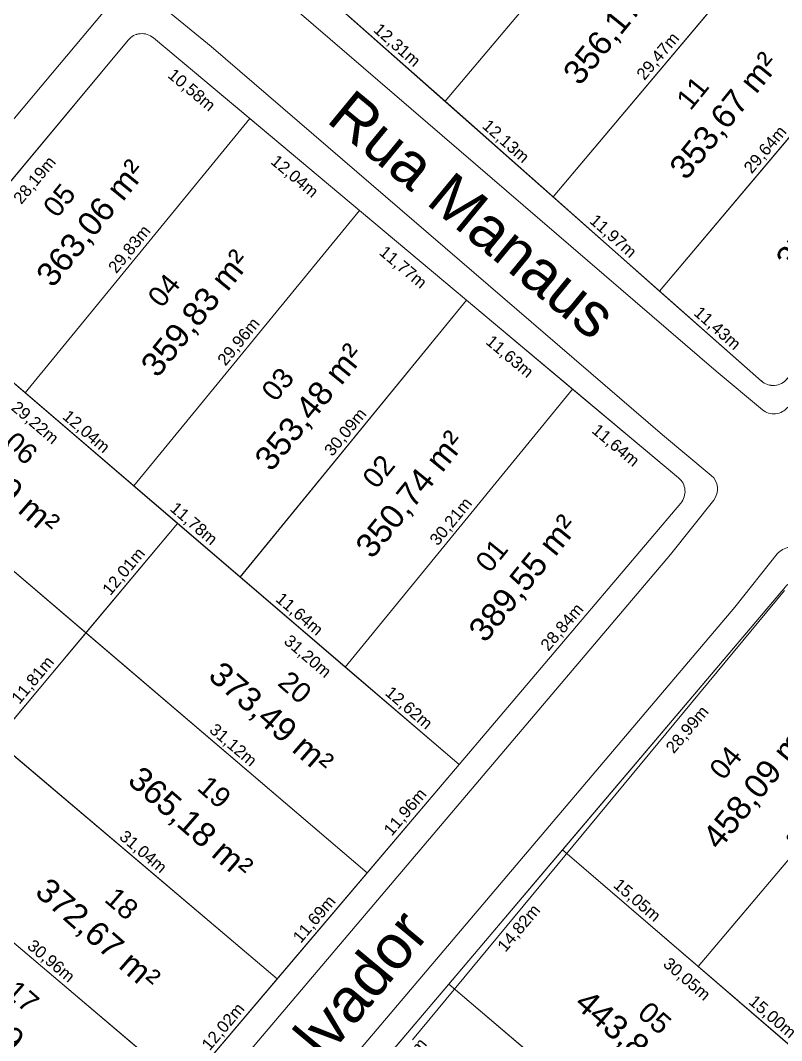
# Model space of a CAD drawing. Header units: metres. Extents: x 3808 to 8215, y 2374 to 6187.
# Drawn here: x 5616.8 to 5680.8, y 3533.9 to 3619.7 of the extents above; entities that cross this region are included whole.
import ezdxf

# ---------------------------------------------------------------- set-up
doc = ezdxf.new("R2010")
doc.units = ezdxf.units.M
for name, color, linetype in [('0 - MEIO FIO 2', 251, 'Continuous'), ('Areas Lotes', 1, 'Continuous'), ('Calçada', 8, 'Continuous'), ('COTAS', 7, 'Continuous'), ('Fluxo', 170, 'Continuous'), ('Lote', 7, 'Continuous'), ('Nome das Ruas', 7, 'Continuous'), ('Nº Lote', 7, 'Continuous'), ('quadras', 7, 'Continuous')]:
    doc.layers.add(name, color=color, linetype=linetype)
doc.styles.add('Arial', font='arial.ttf')
doc.dimstyles.new('Copy(2) of ISO-25', dxfattribs={"dimtxt": 1, "dimasz": 2.5, "dimexe": 1.25, "dimexo": 0.625, "dimgap": 0.2, "dimtad": 1, "dimtoh": 1, "dimlfac": 1, "dimzin": 1, "dimtxsty": 'Arial', "dimblk": 'NONE', "dimcen": 0, "dimse1": 1, "dimse2": 1, "dimsd1": 1, "dimsd2": 1, "dimclrt": 256, "dimaunit": 1, "dimadec": 3, "dimazin": 0, "dimtfac": 1, "dimtmove": 0, "dimatfit": 3, "dimldrblk": 'NONE', "dimfxl": 1, "dimtolj": 1, "dimtzin": 0, "dimarcsym": 0})

# ---------------------------------------------------------------- blocks, each defined once
blk = doc.blocks.new('*D8001')
at = {"layer": 'Defpoints', "color": 0, "linetype": 'Continuous', "transparency": 16777216}
for p in [(5643.288, 3621.057), (5652.513, 3612.905), (5652.513, 3612.905)]:
    blk.add_point(p, dxfattribs=at)
at = {"layer": 'COTAS', "linetype": 'Continuous', "lineweight": 5, "transparency": 16777216, "insert": (5648.43, 3617.581), "char_height": 1, "attachment_point": 5, "rotation": 318.53487, "style": 'Arial'}
blk.add_mtext('\\A1;12,31m', dxfattribs=at)
blk = doc.blocks.new('_None')
blk = doc.blocks.new('*D8002')
at = {"layer": 'Defpoints', "color": 0, "linetype": 'Continuous', "transparency": 16777216}
for p in [(5652.513, 3612.905), (5661.601, 3604.874), (5661.601, 3604.874)]:
    blk.add_point(p, dxfattribs=at)
at = {"layer": 'COTAS', "linetype": 'Continuous', "lineweight": 5, "transparency": 16777216, "insert": (5657.587, 3609.49), "char_height": 1, "attachment_point": 5, "rotation": 318.53487, "style": 'Arial'}
blk.add_mtext('\\A1;12,13m', dxfattribs=at)
blk = doc.blocks.new('*D8003')
at = {"layer": 'Defpoints', "color": 0, "linetype": 'Continuous', "transparency": 16777216}
for p in [(5661.601, 3604.874), (5670.571, 3596.948), (5670.571, 3596.948)]:
    blk.add_point(p, dxfattribs=at)
at = {"layer": 'COTAS', "linetype": 'Continuous', "lineweight": 5, "transparency": 16777216, "insert": (5666.616, 3601.512), "char_height": 1, "attachment_point": 5, "rotation": 318.53487, "style": 'Arial'}
blk.add_mtext('\\A1;11,97m', dxfattribs=at)
blk = doc.blocks.new('*D8013')
at = {"layer": 'Defpoints', "color": 0, "linetype": 'Continuous', "transparency": 16777216}
for p in [(5671.393, 3635.291), (5671.393, 3635.291), (5652.513, 3612.905)]:
    blk.add_point(p, dxfattribs=at)
at = {"layer": 'COTAS', "linetype": 'Continuous', "lineweight": 5, "transparency": 16777216, "insert": (5661.341, 3624.614), "char_height": 1, "attachment_point": 5, "rotation": 49.85517, "style": 'Arial'}
blk.add_mtext('\\A1;29,29m', dxfattribs=at)
blk = doc.blocks.new('*D8014')
at = {"layer": 'Defpoints', "color": 0, "linetype": 'Continuous', "transparency": 16777216}
for p in [(5680.598, 3627.399), (5680.598, 3627.399), (5661.601, 3604.874)]:
    blk.add_point(p, dxfattribs=at)
at = {"layer": 'COTAS', "linetype": 'Continuous', "lineweight": 5, "transparency": 16777216, "insert": (5670.487, 3616.653), "char_height": 1, "attachment_point": 5, "rotation": 49.85517, "style": 'Arial'}
blk.add_mtext('\\A1;29,47m', dxfattribs=at)
blk = doc.blocks.new('*D8015')
at = {"layer": 'Defpoints', "color": 0, "linetype": 'Continuous', "transparency": 16777216}
for p in [(5689.683, 3619.609), (5689.683, 3619.609), (5670.571, 3596.948)]:
    blk.add_point(p, dxfattribs=at)
at = {"layer": 'COTAS', "linetype": 'Continuous', "lineweight": 5, "transparency": 16777216, "insert": (5679.514, 3608.795), "char_height": 1, "attachment_point": 5, "rotation": 49.85517, "style": 'Arial'}
blk.add_mtext('\\A1;29,64m', dxfattribs=at)
blk = doc.blocks.new('*D8019')
at = {"layer": 'Defpoints', "color": 0, "linetype": 'Continuous', "transparency": 16777216}
for p in [(5680.598, 3627.399), (5689.683, 3619.609), (5688.277, 3617.969)]:
    blk.add_point(p, dxfattribs=at)
at = {"layer": 'COTAS', "linetype": 'Continuous', "lineweight": 5, "transparency": 16777216, "insert": (5684.256, 3622.472), "char_height": 1, "attachment_point": 5, "rotation": 319.38946, "style": 'Arial'}
blk.add_mtext('\\A1;11,97m', dxfattribs=at)
blk = doc.blocks.new('*D8130')
at = {"layer": 'Defpoints', "color": 0, "linetype": 'Continuous', "transparency": 16777216}
for p in [(5652.821, 3538.655), (5654.602, 3537.144), (5643.319, 3527.456)]:
    blk.add_point(p, dxfattribs=at)
at = {"layer": 'COTAS', "linetype": 'Continuous', "lineweight": 5, "transparency": 16777216, "insert": (5649.24, 3532.063), "char_height": 1, "attachment_point": 5, "rotation": 49.68778, "style": 'Arial'}
blk.add_mtext('\\A1;14,69m', dxfattribs=at)
blk = doc.blocks.new('*D8131')
at = {"layer": 'Defpoints', "color": 0, "linetype": 'Continuous', "transparency": 16777216}
for p in [(5662.41, 3549.957), (5664.19, 3548.446), (5652.821, 3538.655)]:
    blk.add_point(p, dxfattribs=at)
at = {"layer": 'COTAS', "linetype": 'Continuous', "lineweight": 5, "transparency": 16777216, "insert": (5658.785, 3543.313), "char_height": 1, "attachment_point": 5, "rotation": 49.68778, "style": 'Arial'}
blk.add_mtext('\\A1;14,82m', dxfattribs=at)
blk = doc.blocks.new('*D8132')
at = {"layer": 'Defpoints', "color": 0, "linetype": 'Continuous', "transparency": 16777216}
for p in [(5681.163, 3572.059), (5682.943, 3570.549), (5662.41, 3549.957)]:
    blk.add_point(p, dxfattribs=at)
at = {"layer": 'COTAS', "linetype": 'Continuous', "lineweight": 5, "transparency": 16777216, "insert": (5672.956, 3560.016), "char_height": 1, "attachment_point": 5, "rotation": 49.68778, "style": 'Arial'}
blk.add_mtext('\\A1;28,99m', dxfattribs=at)
blk = doc.blocks.new('*D8145')
at = {"layer": 'Defpoints', "color": 0, "linetype": 'Continuous', "transparency": 16777216}
for p in [(5662.41, 3549.957), (5673.819, 3540.137), (5673.819, 3540.137)]:
    blk.add_point(p, dxfattribs=at)
at = {"layer": 'COTAS', "linetype": 'Continuous', "lineweight": 5, "transparency": 16777216, "insert": (5668.637, 3545.654), "char_height": 1, "attachment_point": 5, "rotation": 319.28178, "style": 'Arial'}
blk.add_mtext('\\A1;15,05m', dxfattribs=at)
blk = doc.blocks.new('*D8146')
at = {"layer": 'Defpoints', "color": 0, "linetype": 'Continuous', "transparency": 16777216}
for p in [(5673.819, 3540.137), (5685.188, 3530.352), (5685.188, 3530.352)]:
    blk.add_point(p, dxfattribs=at)
at = {"layer": 'COTAS', "linetype": 'Continuous', "lineweight": 5, "transparency": 16777216, "insert": (5680.026, 3535.851), "char_height": 1, "attachment_point": 5, "rotation": 319.28178, "style": 'Arial'}
blk.add_mtext('\\A1;15,00m', dxfattribs=at)
blk = doc.blocks.new('*D8149')
at = {"layer": 'Defpoints', "color": 0, "linetype": 'Continuous', "transparency": 16777216}
for p in [(5693.534, 3563.44), (5693.534, 3563.44), (5673.819, 3540.137)]:
    blk.add_point(p, dxfattribs=at)
at = {"layer": 'COTAS', "linetype": 'Continuous', "lineweight": 5, "transparency": 16777216, "insert": (5683.065, 3552.306), "char_height": 1, "attachment_point": 5, "rotation": 49.76916, "style": 'Arial'}
blk.add_mtext('\\A1;30,52m', dxfattribs=at)
blk = doc.blocks.new('*D8160')
at = {"layer": 'Defpoints', "color": 0, "linetype": 'Continuous', "transparency": 16777216}
for p in [(5638.394, 3539.088), (5638.394, 3539.088), (5630.617, 3529.923)]:
    blk.add_point(p, dxfattribs=at)
at = {"layer": 'COTAS', "linetype": 'Continuous', "lineweight": 5, "transparency": 16777216, "insert": (5633.895, 3535.024), "char_height": 1, "attachment_point": 5, "rotation": 49.6827, "style": 'Arial'}
blk.add_mtext('\\A1;12,02m', dxfattribs=at)
blk = doc.blocks.new('*D8161')
at = {"layer": 'Defpoints', "color": 0, "linetype": 'Continuous', "transparency": 16777216}
for p in [(5645.955, 3547.998), (5645.955, 3547.998), (5638.394, 3539.088)]:
    blk.add_point(p, dxfattribs=at)
at = {"layer": 'COTAS', "linetype": 'Continuous', "lineweight": 5, "transparency": 16777216, "insert": (5641.564, 3544.061), "char_height": 1, "attachment_point": 5, "rotation": 49.6827, "style": 'Arial'}
blk.add_mtext('\\A1;11,69m', dxfattribs=at)
blk = doc.blocks.new('*D8162')
at = {"layer": 'Defpoints', "color": 0, "linetype": 'Continuous', "transparency": 16777216}
for p in [(5653.695, 3557.119), (5653.695, 3557.119), (5645.955, 3547.998)]:
    blk.add_point(p, dxfattribs=at)
at = {"layer": 'COTAS', "linetype": 'Continuous', "lineweight": 5, "transparency": 16777216, "insert": (5649.215, 3553.077), "char_height": 1, "attachment_point": 5, "rotation": 49.6827, "style": 'Arial'}
blk.add_mtext('\\A1;11,96m', dxfattribs=at)
blk = doc.blocks.new('*D8163')
at = {"layer": 'Defpoints', "color": 0, "linetype": 'Continuous', "transparency": 16777216}
for p in [(5672.356, 3579.11), (5672.356, 3579.11), (5653.695, 3557.119)]:
    blk.add_point(p, dxfattribs=at)
at = {"layer": 'COTAS', "linetype": 'Continuous', "lineweight": 5, "transparency": 16777216, "insert": (5662.415, 3568.633), "char_height": 1, "attachment_point": 5, "rotation": 49.6827, "style": 'Arial'}
blk.add_mtext('\\A1;28,84m', dxfattribs=at)
blk = doc.blocks.new('*D8170')
at = {"layer": 'Defpoints', "color": 0, "linetype": 'Continuous', "transparency": 16777216}
for p in [(5625.85, 3618.06), (5627.671, 3616.542), (5607.8, 3596.407)]:
    blk.add_point(p, dxfattribs=at)
at = {"layer": 'COTAS', "linetype": 'Continuous', "lineweight": 5, "transparency": 16777216, "insert": (5618.03, 3606.229), "char_height": 1, "attachment_point": 5, "rotation": 50.18493, "style": 'Arial'}
blk.add_mtext('\\A1;28,19m', dxfattribs=at)
blk = doc.blocks.new('*D8171')
at = {"layer": 'Defpoints', "color": 0, "linetype": 'Continuous', "transparency": 16777216}
for p in [(5627.965, 3618.25), (5636.078, 3611.456), (5634.683, 3609.791)]:
    blk.add_point(p, dxfattribs=at)
at = {"layer": 'COTAS', "linetype": 'Continuous', "lineweight": 5, "transparency": 16777216, "insert": (5631.141, 3613.802), "char_height": 1, "attachment_point": 5, "rotation": 320.0596, "style": 'Arial'}
blk.add_mtext('\\A1;10,58m', dxfattribs=at)
blk = doc.blocks.new('*D8172')
at = {"layer": 'Defpoints', "color": 0, "linetype": 'Continuous', "transparency": 16777216}
for p in [(5636.078, 3611.456), (5645.307, 3603.728), (5643.913, 3602.063)]:
    blk.add_point(p, dxfattribs=at)
at = {"layer": 'COTAS', "linetype": 'Continuous', "lineweight": 5, "transparency": 16777216, "insert": (5639.812, 3606.541), "char_height": 1, "attachment_point": 5, "rotation": 320.0596, "style": 'Arial'}
blk.add_mtext('\\A1;12,04m', dxfattribs=at)
blk = doc.blocks.new('*D8173')
at = {"layer": 'Defpoints', "color": 0, "linetype": 'Continuous', "transparency": 16777216}
for p in [(5645.307, 3603.728), (5654.334, 3596.17), (5652.94, 3594.504)]:
    blk.add_point(p, dxfattribs=at)
at = {"layer": 'COTAS', "linetype": 'Continuous', "lineweight": 5, "transparency": 16777216, "insert": (5648.94, 3598.898), "char_height": 1, "attachment_point": 5, "rotation": 320.0596, "style": 'Arial'}
blk.add_mtext('\\A1;11,77m', dxfattribs=at)
blk = doc.blocks.new('*D8174')
at = {"layer": 'Defpoints', "color": 0, "linetype": 'Continuous', "transparency": 16777216}
for p in [(5654.334, 3596.17), (5663.254, 3588.701), (5661.859, 3587.036)]:
    blk.add_point(p, dxfattribs=at)
at = {"layer": 'COTAS', "linetype": 'Continuous', "lineweight": 5, "transparency": 16777216, "insert": (5657.914, 3591.384), "char_height": 1, "attachment_point": 5, "rotation": 320.0596, "style": 'Arial'}
blk.add_mtext('\\A1;11,63m', dxfattribs=at)
blk = doc.blocks.new('*D8175')
at = {"layer": 'Defpoints', "color": 0, "linetype": 'Continuous', "transparency": 16777216}
for p in [(5663.254, 3588.701), (5672.175, 3581.231), (5670.781, 3579.565)]:
    blk.add_point(p, dxfattribs=at)
at = {"layer": 'COTAS', "linetype": 'Continuous', "lineweight": 5, "transparency": 16777216, "insert": (5666.834, 3583.915), "char_height": 1, "attachment_point": 5, "rotation": 320.0596, "style": 'Arial'}
blk.add_mtext('\\A1;11,64m', dxfattribs=at)
blk = doc.blocks.new('*D8188')
at = {"layer": 'Defpoints', "color": 0, "linetype": 'Continuous', "transparency": 16777216}
for p in [(5599.323, 3540.783), (5622.944, 3520.88), (5622.944, 3520.88)]:
    blk.add_point(p, dxfattribs=at)
at = {"layer": 'COTAS', "linetype": 'Continuous', "lineweight": 5, "transparency": 16777216, "insert": (5611.649, 3531.444), "char_height": 1, "attachment_point": 5, "rotation": 319.88359, "style": 'Arial'}
blk.add_mtext('\\A1;30,89m', dxfattribs=at)
blk = doc.blocks.new('*D8190')
at = {"layer": 'Defpoints', "color": 0, "linetype": 'Continuous', "transparency": 16777216}
for p in [(5606.98, 3549.925), (5630.617, 3529.923), (5630.617, 3529.923)]:
    blk.add_point(p, dxfattribs=at)
at = {"layer": 'COTAS', "linetype": 'Continuous', "lineweight": 5, "transparency": 16777216, "insert": (5619.316, 3540.536), "char_height": 1, "attachment_point": 5, "rotation": 319.76196, "style": 'Arial'}
blk.add_mtext('\\A1;30,96m', dxfattribs=at)
blk = doc.blocks.new('*D8192')
at = {"layer": 'Defpoints', "color": 0, "linetype": 'Continuous', "transparency": 16777216}
for p in [(5614.698, 3559.14), (5638.394, 3539.088), (5638.394, 3539.088)]:
    blk.add_point(p, dxfattribs=at)
at = {"layer": 'COTAS', "linetype": 'Continuous', "lineweight": 5, "transparency": 16777216, "insert": (5627.063, 3549.726), "char_height": 1, "attachment_point": 5, "rotation": 319.76196, "style": 'Arial'}
blk.add_mtext('\\A1;31,04m', dxfattribs=at)
blk = doc.blocks.new('*D8193')
at = {"layer": 'Defpoints', "color": 0, "linetype": 'Continuous', "transparency": 16777216}
for p in [(5600.078, 3587.144), (5622.283, 3568.197), (5622.283, 3568.197)]:
    blk.add_point(p, dxfattribs=at)
at = {"layer": 'COTAS', "linetype": 'Continuous', "lineweight": 5, "transparency": 16777216, "insert": (5611.7, 3578.28), "char_height": 1, "attachment_point": 5, "rotation": 319.52728, "style": 'Arial'}
blk.add_mtext('\\A1;29,19m', dxfattribs=at)
blk = doc.blocks.new('*D8194')
at = {"layer": 'Defpoints', "color": 0, "linetype": 'Continuous', "transparency": 16777216}
for p in [(5622.283, 3568.197), (5645.955, 3547.998), (5645.955, 3547.998)]:
    blk.add_point(p, dxfattribs=at)
at = {"layer": 'COTAS', "linetype": 'Continuous', "lineweight": 5, "transparency": 16777216, "insert": (5634.639, 3558.707), "char_height": 1, "attachment_point": 5, "rotation": 319.52728, "style": 'Arial'}
blk.add_mtext('\\A1;31,12m', dxfattribs=at)
blk = doc.blocks.new('*D8195')
at = {"layer": 'Defpoints', "color": 0, "linetype": 'Continuous', "transparency": 16777216}
for p in [(5607.8, 3596.407), (5629.996, 3577.406), (5628.541, 3575.707)]:
    blk.add_point(p, dxfattribs=at)
at = {"layer": 'COTAS', "linetype": 'Continuous', "lineweight": 5, "transparency": 16777216, "insert": (5617.964, 3585.816), "char_height": 1, "attachment_point": 5, "rotation": 319.43543, "style": 'Arial'}
blk.add_mtext('\\A1;29,22m', dxfattribs=at)
blk = doc.blocks.new('*D8196')
at = {"layer": 'Defpoints', "color": 0, "linetype": 'Continuous', "transparency": 16777216}
for p in [(5629.996, 3577.406), (5653.695, 3557.119), (5652.239, 3555.418)]:
    blk.add_point(p, dxfattribs=at)
at = {"layer": 'COTAS', "linetype": 'Continuous', "lineweight": 5, "transparency": 16777216, "insert": (5640.91, 3566.17), "char_height": 1, "attachment_point": 5, "rotation": 319.43543, "style": 'Arial'}
blk.add_mtext('\\A1;31,20m', dxfattribs=at)
blk = doc.blocks.new('*D8200')
at = {"layer": 'Defpoints', "color": 0, "linetype": 'Continuous', "transparency": 16777216}
for p in [(5622.283, 3568.197), (5622.283, 3568.197), (5614.698, 3559.14)]:
    blk.add_point(p, dxfattribs=at)
at = {"layer": 'COTAS', "linetype": 'Continuous', "lineweight": 5, "transparency": 16777216, "insert": (5617.876, 3564.183), "char_height": 1, "attachment_point": 5, "rotation": 50.05261, "style": 'Arial'}
blk.add_mtext('\\A1;11,81m', dxfattribs=at)
blk = doc.blocks.new('*D8201')
at = {"layer": 'Defpoints', "color": 0, "linetype": 'Continuous', "transparency": 16777216}
for p in [(5629.996, 3577.406), (5629.996, 3577.406), (5622.283, 3568.197)]:
    blk.add_point(p, dxfattribs=at)
at = {"layer": 'COTAS', "linetype": 'Continuous', "lineweight": 5, "transparency": 16777216, "insert": (5625.526, 3573.316), "char_height": 1, "attachment_point": 5, "rotation": 50.05261, "style": 'Arial'}
blk.add_mtext('\\A1;12,01m', dxfattribs=at)
blk = doc.blocks.new('*D8202')
at = {"layer": 'Defpoints', "color": 0, "linetype": 'Continuous', "transparency": 16777216}
for p in [(5607.8, 3596.407), (5617.181, 3588.378), (5617.181, 3588.377)]:
    blk.add_point(p, dxfattribs=at)
at = {"layer": 'COTAS', "linetype": 'Continuous', "lineweight": 5, "transparency": 16777216, "insert": (5613.01, 3593), "char_height": 1, "attachment_point": 5, "rotation": 319.44192, "style": 'Arial'}
blk.add_mtext('\\A1;12,35m', dxfattribs=at)
blk = doc.blocks.new('*D8203')
at = {"layer": 'Defpoints', "color": 0, "linetype": 'Continuous', "transparency": 16777216}
for p in [(5617.181, 3588.378), (5626.327, 3580.548), (5626.328, 3580.549)]:
    blk.add_point(p, dxfattribs=at)
at = {"layer": 'COTAS', "linetype": 'Continuous', "lineweight": 5, "transparency": 16777216, "insert": (5622.275, 3585.071), "char_height": 1, "attachment_point": 5, "rotation": 319.44192, "style": 'Arial'}
blk.add_mtext('\\A1;12,04m', dxfattribs=at)
blk = doc.blocks.new('*D8204')
at = {"layer": 'Defpoints', "color": 0, "linetype": 'Continuous', "transparency": 16777216}
for p in [(5626.327, 3580.548), (5635.274, 3572.892), (5635.284, 3572.903)]:
    blk.add_point(p, dxfattribs=at)
at = {"layer": 'COTAS', "linetype": 'Continuous', "lineweight": 5, "transparency": 16777216, "insert": (5631.322, 3577.329), "char_height": 1, "attachment_point": 5, "rotation": 319.44192, "style": 'Arial'}
blk.add_mtext('\\A1;11,78m', dxfattribs=at)
blk = doc.blocks.new('*D8205')
at = {"layer": 'Defpoints', "color": 0, "linetype": 'Continuous', "transparency": 16777216}
for p in [(5635.284, 3572.903), (5644.112, 3565.323), (5644.114, 3565.326)]:
    blk.add_point(p, dxfattribs=at)
at = {"layer": 'COTAS', "linetype": 'Continuous', "lineweight": 5, "transparency": 16777216, "insert": (5640.215, 3569.718), "char_height": 1, "attachment_point": 5, "rotation": 319.44192, "style": 'Arial'}
blk.add_mtext('\\A1;11,64m', dxfattribs=at)
blk = doc.blocks.new('*D8206')
at = {"layer": 'Defpoints', "color": 0, "linetype": 'Continuous', "transparency": 16777216}
for p in [(5644.112, 3565.323), (5653.695, 3557.119), (5653.699, 3557.123)]:
    blk.add_point(p, dxfattribs=at)
at = {"layer": 'COTAS', "linetype": 'Continuous', "lineweight": 5, "transparency": 16777216, "insert": (5649.427, 3561.833), "char_height": 1, "attachment_point": 5, "rotation": 319.44192, "style": 'Arial'}
blk.add_mtext('\\A1;12,62m', dxfattribs=at)
blk = doc.blocks.new('*D8207')
at = {"layer": 'Defpoints', "color": 0, "linetype": 'Continuous', "transparency": 16777216}
for p in [(5636.078, 3611.456), (5636.078, 3611.456), (5617.181, 3588.378)]:
    blk.add_point(p, dxfattribs=at)
at = {"layer": 'COTAS', "linetype": 'Continuous', "lineweight": 5, "transparency": 16777216, "insert": (5626.01, 3600.425), "char_height": 1, "attachment_point": 5, "rotation": 50.68944, "style": 'Arial'}
blk.add_mtext('\\A1;29,83m', dxfattribs=at)
blk = doc.blocks.new('*D8208')
at = {"layer": 'Defpoints', "color": 0, "linetype": 'Continuous', "transparency": 16777216}
for p in [(5645.307, 3603.728), (5645.307, 3603.728), (5626.327, 3580.548)]:
    blk.add_point(p, dxfattribs=at)
at = {"layer": 'COTAS', "linetype": 'Continuous', "lineweight": 5, "transparency": 16777216, "insert": (5635.197, 3592.645), "char_height": 1, "attachment_point": 5, "rotation": 50.68944, "style": 'Arial'}
blk.add_mtext('\\A1;29,96m', dxfattribs=at)
blk = doc.blocks.new('*D8209')
at = {"layer": 'Defpoints', "color": 0, "linetype": 'Continuous', "transparency": 16777216}
for p in [(5654.334, 3596.17), (5654.334, 3596.17), (5635.273, 3572.89)]:
    blk.add_point(p, dxfattribs=at)
at = {"layer": 'COTAS', "linetype": 'Continuous', "lineweight": 5, "transparency": 16777216, "insert": (5644.184, 3585.037), "char_height": 1, "attachment_point": 5, "rotation": 50.68944, "style": 'Arial'}
blk.add_mtext('\\A1;30,09m', dxfattribs=at)
blk = doc.blocks.new('*D8210')
at = {"layer": 'Defpoints', "color": 0, "linetype": 'Continuous', "transparency": 16777216}
for p in [(5663.254, 3588.701), (5663.254, 3588.701), (5644.112, 3565.323)]:
    blk.add_point(p, dxfattribs=at)
at = {"layer": 'COTAS', "linetype": 'Continuous', "lineweight": 5, "transparency": 16777216, "insert": (5653.063, 3577.519), "char_height": 1, "attachment_point": 5, "rotation": 50.68944, "style": 'Arial'}
blk.add_mtext('\\A1;30,21m', dxfattribs=at)
blk = doc.blocks.new('*D3225')
at = {"layer": 'Defpoints', "color": 0, "linetype": 'Continuous', "transparency": 16777216}
for p in [(5652.821, 3538.655), (5652.821, 3538.655), (5675.813, 3519.095)]:
    blk.add_point(p, dxfattribs=at)
at = {"layer": 'COTAS', "linetype": 'Continuous', "lineweight": 5, "transparency": 16777216, "insert": (5664.836, 3529.485), "char_height": 1, "attachment_point": 5, "rotation": 319.61133, "style": 'Arial'}
blk.add_mtext('\\A1;30,19m', dxfattribs=at)
blk = doc.blocks.new('*D3226')
at = {"layer": 'Defpoints', "color": 0, "linetype": 'Continuous', "transparency": 16777216}
for p in [(5662.41, 3549.957), (5685.188, 3530.352), (5683.689, 3528.61)]:
    blk.add_point(p, dxfattribs=at)
at = {"layer": 'COTAS', "linetype": 'Continuous', "lineweight": 5, "transparency": 16777216, "insert": (5672.823, 3539.02), "char_height": 1, "attachment_point": 5, "rotation": 319.28178, "style": 'Arial'}
blk.add_mtext('\\A1;30,05m', dxfattribs=at)
blk = doc.blocks.new('*D6324')
at = {"layer": 'Defpoints', "color": 0, "linetype": 'Continuous', "transparency": 16777216}
for p in [(5676.962, 3630.516), (5699.097, 3611.537), (5699.097, 3611.537)]:
    blk.add_point(p, dxfattribs=at)
at = {"layer": 'COTAS', "linetype": 'Continuous', "lineweight": 5, "transparency": 16777216, "insert": (5688.551, 3621.635), "char_height": 1, "attachment_point": 5, "rotation": 319.38946, "style": 'Arial'}
blk.add_mtext('\\A1;29,16m', dxfattribs=at)
blk = doc.blocks.new('*D6326')
at = {"layer": 'Defpoints', "color": 0, "linetype": 'Continuous', "transparency": 16777216}
for p in [(5670.571, 3596.948), (5679.136, 3589.379), (5679.136, 3589.379)]:
    blk.add_point(p, dxfattribs=at)
at = {"layer": 'COTAS', "linetype": 'Continuous', "lineweight": 5, "transparency": 16777216, "insert": (5675.384, 3593.764), "char_height": 1, "attachment_point": 5, "rotation": 318.53487, "style": 'Arial'}
blk.add_mtext('\\A1;11,43m', dxfattribs=at)

msp = doc.modelspace()

# ---------------------------------------------------------------- hatches: boundary and pattern name
at = {"layer": 'Fluxo', "lineweight": 5}
h = msp.add_hatch(dxfattribs=at)
h.set_pattern_fill('ANSI32', color=256, scale=0.15)
h.set_pattern_definition([(45, (-581.274, 256.0805), (-1.01027881, 1.01027881), []), (45, (-580.6005, 256.0805), (-1.01027881, 1.01027881), [])])
edge = h.paths.add_edge_path()
edge.add_arc((6409.322, 3934.822), 605.94, 215.558436, 220.888153)
edge.add_arc((6409.322, 3934.822), 601.94, 215.558436, 220.888153)
edge.add_line((5951.237, 3538.183), (5954.261, 3540.801))
edge.add_arc((10925.118, 7550.386), 6385.997, 217.3930198, 218.3872368)
edge.add_arc((10925.118, 7550.386), 6389.997, 217.3930198, 218.3872368)
edge.add_arc((8022.058, 5423.597), 2788.956, 216.17081, 218.897105)
edge.add_arc((8022.058, 5423.597), 2792.956, 216.17081, 218.897105)
edge.add_arc((6561.25, 4446.689), 1035.746, 216.369866, 220.234553)
edge.add_arc((6561.25, 4446.689), 1039.746, 216.369866, 220.234553)
edge.add_line((5727.223, 3832.546), (5655.544, 3923.802))
edge.add_line((5724.078, 3830.075), (5652.399, 3921.332))
edge.add_line((5655.674, 3923.617), (5438.849, 4274.969))
edge.add_line((5652.27, 3921.517), (5435.445, 4272.868))

# ---------------------------------------------------------------- linework, layer by layer
at = {"layer": '0 - MEIO FIO 2', "lineweight": 5}
msp.add_line((5649.79, 3533.966), (5681.083, 3571.767), dxfattribs=at)
at = {"layer": 'Calçada', "linetype": 'Continuous', "lineweight": 5}
for p, q in [((5675.329, 3590.202), (5637.343, 3622.878)), ((5679.224, 3586.963), (5675.329, 3590.202))]:
    msp.add_line(p, q, dxfattribs=at)
at = {"layer": 'Calçada', "linetype": 'Continuous', "lineweight": 5, "flags": 128}
for points in [[(5596.688, 3486.736, -0.416095), (5594.564, 3486.599), (5589.796, 3490.818), (5551.522, 3522.744), (5547.087, 3526.188, -0.416011), (5546.828, 3528.3), (5552.013, 3534.892), (5619.481, 3615.311), (5625.066, 3621.962, -0.410428), (5627.164, 3622.159), (5632.844, 3617.514), (5670.808, 3584.857), (5674.914, 3581.443, -0.407932), (5675.128, 3579.355), (5671.497, 3574.792), (5599.98, 3490.507), (5596.688, 3486.736)], [(5730.18, 3535.456, -0.419384), (5730.365, 3533.324), (5726.385, 3528.67), (5657.901, 3445.68), (5652.422, 3439.397, -0.410605), (5650.32, 3439.24), (5647.145, 3441.94), (5604.985, 3477.382), (5602.055, 3479.974, -0.412334), (5601.919, 3482.084), (5605.286, 3485.94), (5676.906, 3570.347), (5680.472, 3574.828, -0.420523), (5682.604, 3575.048), (5685.907, 3572.301), (5726.258, 3538.692), (5730.18, 3535.456)]]:
    msp.add_lwpolyline(points, format="xyb", dxfattribs=at)
at = {"layer": 'Calçada', "linetype": 'Continuous', "lineweight": 5}
msp.add_arc((5680.183, 3588.116), 1.5, 230.25517, 321.48673, dxfattribs=at)
at = {"layer": 'Lote', "linetype": 'Continuous', "lineweight": 5}
for p, q in [((5652.513, 3612.905), (5671.393, 3635.291)), ((5661.601, 3604.874), (5680.598, 3627.399)), ((5670.571, 3596.948), (5689.683, 3619.609)), ((5617.181, 3588.377), (5636.078, 3611.456)), ((5626.327, 3580.548), (5645.307, 3603.728)), ((5607.8, 3596.407), (5653.695, 3557.119)), ((5635.284, 3572.903), (5654.334, 3596.17)), ((5644.112, 3565.323), (5663.254, 3588.701)), ((5645.955, 3547.998), (5600.078, 3587.144)), ((5608.866, 3552.177), (5629.996, 3577.406)), ((5673.819, 3540.137), (5693.534, 3563.44)), ((5614.698, 3559.14), (5638.394, 3539.088)), ((5662.41, 3549.957), (5708.235, 3510.516)), ((5609.222, 3548.028), (5630.617, 3529.923)), ((5699.038, 3499.337), (5652.821, 3538.655))]:
    msp.add_line(p, q, dxfattribs=at)
at = {"layer": 'Lote', "linetype": 'Continuous', "lineweight": 5, "flags": 128}
for points in [[(5643.288, 3621.057), (5652.513, 3612.905), (5671.393, 3635.291), (5662.05, 3643.302)], [(5652.513, 3612.905), (5661.601, 3604.874), (5680.598, 3627.399), (5671.393, 3635.291)], [(5661.601, 3604.874), (5670.571, 3596.948), (5689.683, 3619.609), (5680.598, 3627.399)], [(5617.181, 3588.377), (5626.327, 3580.548), (5645.307, 3603.728), (5636.078, 3611.456)], [(5626.327, 3580.548), (5635.273, 3572.89), (5654.334, 3596.17), (5645.307, 3603.728)], [(5622.283, 3568.197), (5629.996, 3577.406), (5607.8, 3596.407), (5600.078, 3587.144)], [(5635.273, 3572.89), (5644.112, 3565.323), (5663.254, 3588.701), (5654.334, 3596.17)], [(5614.698, 3559.14), (5622.283, 3568.197), (5600.078, 3587.144), (5592.437, 3577.978)], [(5645.955, 3547.998), (5653.695, 3557.119), (5629.996, 3577.406), (5622.283, 3568.197)], [(5638.394, 3539.088), (5645.955, 3547.998), (5622.283, 3568.197), (5614.698, 3559.14)], [(5704.922, 3553.677), (5693.534, 3563.44), (5673.819, 3540.137), (5685.188, 3530.352)], [(5675.813, 3519.095), (5685.188, 3530.352), (5673.819, 3540.137), (5662.41, 3549.957), (5652.821, 3538.655)]]:
    msp.add_lwpolyline(points, close=True, dxfattribs=at)
for points in [[(5699.097, 3611.537), (5689.683, 3619.609), (5670.571, 3596.948), (5679.136, 3589.379, 0.426827), (5681.295, 3589.559)], [(5607.8, 3596.407), (5617.181, 3588.377), (5636.078, 3611.456), (5627.965, 3618.25, 0.414854), (5625.85, 3618.06)], [(5644.112, 3565.323), (5653.695, 3557.119), (5672.356, 3579.11, 0.416142), (5672.175, 3581.231), (5663.254, 3588.701)], [(5673.819, 3540.137), (5693.534, 3563.44), (5683.283, 3572.228, 0.415715), (5681.163, 3572.059), (5662.41, 3549.957)]]:
    msp.add_lwpolyline(points, format="xyb", close=True, dxfattribs=at)
for points in [[(5609.222, 3548.028), (5630.617, 3529.923), (5638.394, 3539.088), (5614.698, 3559.14), (5608.866, 3552.177)], [(5605.094, 3547.673), (5599.323, 3540.783), (5622.944, 3520.88), (5630.617, 3529.923), (5609.222, 3548.028)], [(5668.294, 3510.066), (5675.813, 3519.095), (5652.821, 3538.655), (5643.319, 3527.456), (5664.177, 3509.712)]]:
    msp.add_lwpolyline(points, dxfattribs=at)
at = {"layer": 'Lote', "linetype": 'Continuous', "lineweight": 5}
msp.add_arc((5680.129, 3590.504), 1.5, 228.53487, 320.99122, dxfattribs=at)
at = {"layer": 'quadras', "linetype": 'Continuous', "lineweight": 5}
for p, q in [((5635.971, 3627.522), (5679.136, 3589.379)), ((5625.85, 3618.06), (5551.133, 3528.43)), ((5672.175, 3581.231), (5627.965, 3618.25)), ((5597.016, 3490.327), (5672.356, 3579.11)), ((5681.163, 3572.059), (5605.258, 3482.595))]:
    msp.add_line(p, q, dxfattribs=at)
for centre, start, end in [((5627.002, 3617.099), 50.0596, 140.18493), ((5680.129, 3590.504), 228.53487, 320.99122), ((5671.213, 3580.081), 319.6827, 50.0596)]:
    msp.add_arc(centre, 1.5, start, end, dxfattribs=at)

# ---------------------------------------------------------------- texts
at = {"layer": 'Areas Lotes', "color": 1, "lineweight": 5, "style": 'Arial'}
for s, rotation, p in [('356,17 m²', 50.94257, (5663.846, 3614.136)), ('353,67 m²', 50.94257, (5672.799, 3606.178)), ('377,06 m²', 50.94257, (5681.751, 3598.522)), ('363,06 m²', 50.94257, (5619.5, 3597.141)), ('359,83 m²', 50.94257, (5628.306, 3589.565)), ('353,48 m²', 50.94257, (5637.883, 3581.669)), ('351,49 m²', 318.90341, (5609.418, 3584.546)), ('350,74 m²', 50.94257, (5646.377, 3574.335)), ('389,55 m²', 50.94257, (5655.89, 3567.273)), ('373,49 m²', 318.90341, (5632.479, 3564.433)), ('458,09 m²', 50.94257, (5675.578, 3549.838)), ('365,18 m²', 318.90341, (5625.696, 3555.62)), ('372,67 m²', 318.90341, (5617.896, 3546.241)), ('367,79 m²', 318.90341, (5609.529, 3538.409)), ('443,81 m²', 318.90341, (5663.304, 3536.853))]:
    msp.add_text(s, height=2.0071, rotation=rotation, dxfattribs=at).set_placement(p)
at = {"layer": 'Nome das Ruas', "lineweight": 5, "style": 'Arial'}
for s, height, rotation, p in [('Rua Manaus', 3.6842, 320.50736, (5642.422, 3611.244, 190.804)), ('Rua Salvador', 3.68425, 50.27315, (5631.406, 3518.919, 190.804))]:
    msp.add_text(s, height=height, rotation=rotation, dxfattribs=at).set_placement(p)
at = {"layer": 'Nº Lote', "lineweight": 5, "style": 'Arial'}
for s, rotation, p in [('11', 50.94257, (5673.169, 3612.053, 1.156)), ('05', 50.94257, (5619.87, 3603.015, 1.156)), ('04', 50.94257, (5628.676, 3595.44, 1.156)), ('03', 50.94257, (5638.253, 3587.544, 1.156)), ('06', 318.90341, (5615.276, 3583.967, 1.156)), ('02', 50.94257, (5646.747, 3580.209, 1.156)), ('01', 50.94257, (5656.26, 3573.148, 1.156)), ('20', 318.90341, (5638.337, 3563.854, 1.156)), ('04', 50.94257, (5675.948, 3555.713, 1.156)), ('19', 318.90341, (5631.554, 3555.041, 1.156)), ('18', 318.90341, (5623.754, 3545.662, 1.156)), ('17', 318.90341, (5615.387, 3537.829, 1.156)), ('05', 318.90341, (5668.612, 3536.037, 1.156))]:
    msp.add_text(s, height=1.706, rotation=rotation, dxfattribs=at).set_placement(p)

# ---------------------------------------------------------------- dimensions: what is measured, and where the dimension line sits
at = {"layer": 'COTAS', "linetype": 'Continuous', "lineweight": 5}
for p1, p2, distance, picture, middle in [((5652.51263, 3612.90505), (5671.39332, 3635.29102), 0, '*D8013', (5661.34071, 3624.61443)), ((5676.962, 3630.516), (5699.097, 3611.537), 0, '*D6324', (5688.551, 3621.635)), ((5661.601, 3604.874), (5680.598, 3627.399), 0, '*D8014', (5670.487, 3616.653)), ((5670.571, 3596.948), (5689.683, 3619.609), 0, '*D8015', (5679.514, 3608.795)), ((5627.965, 3618.25), (5636.078, 3611.456), -2.172, '*D8171', (5631.141, 3613.802)), ((5617.181, 3588.378), (5636.078, 3611.456), 0, '*D8207', (5626.01, 3600.425)), ((5626.327, 3580.548), (5645.307, 3603.728), 0, '*D8208', (5635.197, 3592.645)), ((5607.8, 3596.407), (5629.996, 3577.406), -2.237, '*D8195', (5617.964, 3585.816)), ((5607.8, 3596.407), (5617.181, 3588.378), -0.001, '*D8202', (5613.01, 3593)), ((5670.571, 3596.948), (5679.136, 3589.379), 0, '*D6326', (5675.384, 3593.764)), ((5635.273, 3572.89), (5654.334, 3596.17), 0, '*D8209', (5644.184, 3585.037)), ((5644.1118, 3565.323), (5663.2537, 3588.701), 0, '*D8210', (5653.0631, 3577.5195)), ((5600.078, 3587.144), (5622.283, 3568.197), 0, '*D8193', (5611.7, 3578.28)), ((5629.996, 3577.406), (5653.695, 3557.119), -2.24, '*D8196', (5640.91, 3566.17)), ((5622.283, 3568.197), (5645.955, 3547.998), 0, '*D8194', (5634.639, 3558.707)), ((5673.819, 3540.137), (5693.534, 3563.44), 0, '*D8149', (5683.065, 3552.306)), ((5614.698, 3559.14), (5638.394, 3539.088), 0, '*D8192', (5627.063, 3549.726)), ((5606.98, 3549.925), (5630.617, 3529.923), 0, '*D8190', (5619.316, 3540.536)), ((5662.41, 3549.957), (5673.819, 3540.137), 0, '*D8145', (5668.637, 3545.654)), ((5662.41, 3549.957), (5685.188, 3530.352), -2.298, '*D3226', (5672.823, 3539.02)), ((5599.323, 3540.783), (5622.944, 3520.88), 0, '*D8188', (5611.649, 3531.444)), ((5673.819, 3540.137), (5685.188, 3530.352), 0, '*D8146', (5680.026, 3535.851)), ((5675.813, 3519.095), (5652.821, 3538.655), 0, '*D3225', (5664.836, 3529.485))]:
    dim = msp.add_aligned_dim(p1=p1, p2=p2, distance=distance, dimstyle='Copy(2) of ISO-25', override={"dimpost": 'm'}, dxfattribs=at)
    dim.commit()
    dim.dimension.update_dxf_attribs({"geometry": picture, "text_midpoint": middle})
for base, p1, p2, angle, picture, middle in [((5688.277, 3617.969), (5680.598, 3627.399), (5689.683, 3619.609), 139.38946, '*D8019', (5684.256, 3622.472)), ((5652.513, 3612.905), (5643.288, 3621.057), (5652.513, 3612.905), 138.53487, '*D8001', (5648.43, 3617.581)), ((5627.671, 3616.542), (5607.8, 3596.407), (5625.85, 3618.06), 230.18493, '*D8170', (5618.03, 3606.229)), ((5661.601, 3604.874), (5652.513, 3612.905), (5661.601, 3604.874), 138.53487, '*D8002', (5657.587, 3609.49)), ((5643.913, 3602.063), (5636.078, 3611.456), (5645.307, 3603.728), 140.0596, '*D8172', (5639.812, 3606.541)), ((5670.571, 3596.948), (5661.601, 3604.874), (5670.571, 3596.948), 138.53487, '*D8003', (5666.616, 3601.512)), ((5652.94, 3594.504), (5645.307, 3603.728), (5654.334, 3596.17), 140.0596, '*D8173', (5648.94, 3598.898)), ((5661.859, 3587.036), (5654.334, 3596.17), (5663.254, 3588.701), 140.0596, '*D8174', (5657.914, 3591.384)), ((5670.781, 3579.565), (5663.254, 3588.701), (5672.175, 3581.231), 140.0596, '*D8175', (5666.834, 3583.915)), ((5626.328, 3580.549), (5617.181, 3588.378), (5626.327, 3580.548), 139.44192, '*D8203', (5622.275, 3585.071)), ((5635.274, 3572.892), (5626.327, 3580.548), (5635.284, 3572.903), 139.44192, '*D8204', (5631.322, 3577.329)), ((5672.356, 3579.11), (5653.695, 3557.119), (5672.356, 3579.11), 229.6827, '*D8163', (5662.415, 3568.633)), ((5629.996, 3577.406), (5622.283, 3568.197), (5629.996, 3577.406), 230.05261, '*D8201', (5625.526, 3573.316)), ((5644.114, 3565.326), (5635.284, 3572.903), (5644.112, 3565.323), 139.44192, '*D8205', (5640.215, 3569.718)), ((5682.943, 3570.549), (5662.41, 3549.957), (5681.163, 3572.059), 229.68778, '*D8132', (5672.956, 3560.016)), ((5622.283, 3568.197), (5614.698, 3559.14), (5622.283, 3568.197), 230.05261, '*D8200', (5617.876, 3564.183)), ((5653.699, 3557.123), (5644.112, 3565.323), (5653.695, 3557.119), 139.44192, '*D8206', (5649.427, 3561.833)), ((5653.695, 3557.119), (5645.955, 3547.998), (5653.695, 3557.119), 229.6827, '*D8162', (5649.215, 3553.077)), ((5664.19, 3548.446), (5652.821, 3538.655), (5662.41, 3549.957), 229.68778, '*D8131', (5658.785, 3543.313)), ((5645.955, 3547.998), (5638.394, 3539.088), (5645.955, 3547.998), 229.6827, '*D8161', (5641.564, 3544.061)), ((5638.394, 3539.088), (5630.617, 3529.923), (5638.394, 3539.088), 229.6827, '*D8160', (5633.895, 3535.024)), ((5654.602, 3537.144), (5643.319, 3527.456), (5652.821, 3538.655), 229.68778, '*D8130', (5649.24, 3532.063))]:
    dim = msp.add_linear_dim(base=base, p1=p1, p2=p2, angle=angle, dimstyle='Copy(2) of ISO-25', override={"dimpost": 'm', "dimtmove": 1}, dxfattribs=at)
    dim.commit()
    dim.dimension.update_dxf_attribs({"geometry": picture, "text_midpoint": middle})

doc.saveas('drawing.dxf')
